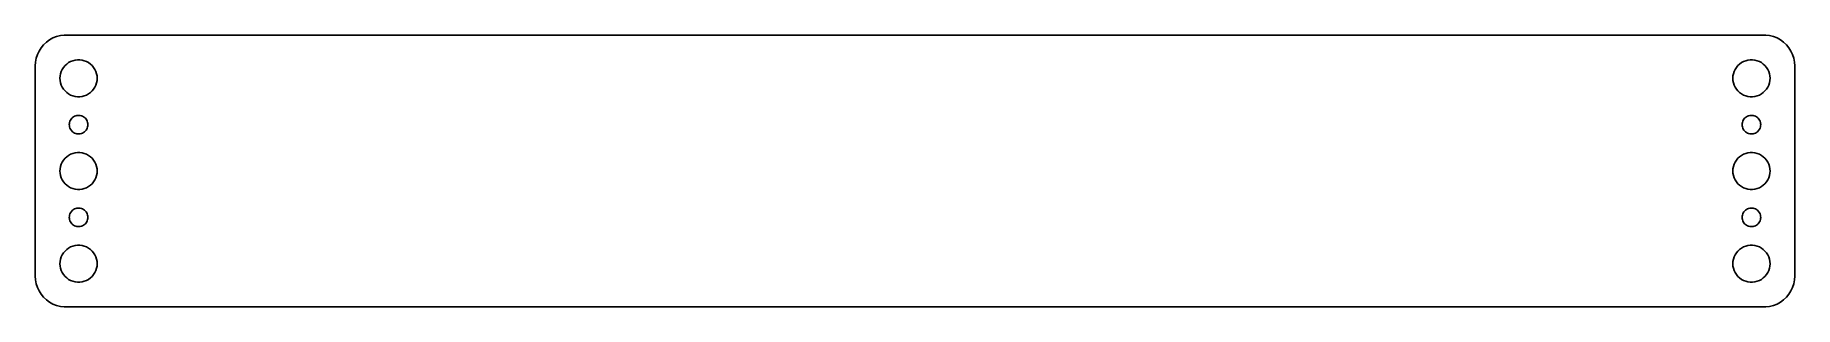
# Model space of a CAD drawing. Header units: metres. Extents: x -142 to 142, y -22 to 22.
import ezdxf

# ---------------------------------------------------------------- set-up
doc = ezdxf.new("R2010")
doc.units = ezdxf.units.M

msp = doc.modelspace()

# ---------------------------------------------------------------- linework, layer by layer
for p, q in [((-141.045, 19.9389), (-141.382, 19.4088)), ((-140.645, 20.4227), (-141.045, 19.9389)), ((-140.187, 20.8526), (-140.645, 20.4227)), ((-139.679, 21.2216), (-140.187, 20.8526)), ((-139.129, 21.5241), (-139.679, 21.2216)), ((-138.545, 21.7553), (-139.129, 21.5241)), ((-137.937, 21.9114), (-138.545, 21.7553)), ((-137.314, 21.9901), (-137.937, 21.9114)), ((137.314, 21.9901), (-137.314, 21.9901)), ((137.937, 21.9114), (137.314, 21.9901)), ((138.545, 21.7553), (137.937, 21.9114)), ((139.129, 21.5241), (138.545, 21.7553)), ((139.679, 21.2216), (139.129, 21.5241)), ((140.187, 20.8526), (139.679, 21.2216)), ((140.645, 20.4227), (140.187, 20.8526)), ((141.045, 19.9389), (140.645, 20.4227)), ((141.382, 19.4088), (141.045, 19.9389)), ((-141.961, 17.6267), (-142, 17)), ((-141.843, 18.2434), (-141.961, 17.6267)), ((-141.649, 18.8406), (-141.843, 18.2434)), ((-141.382, 19.4088), (-141.649, 18.8406)), ((-137.427, 16.7634), (-137.187, 17.0536)), ((-137.187, 17.0536), (-136.912, 17.3115)), ((-136.912, 17.3115), (-136.607, 17.533)), ((-136.607, 17.533), (-136.277, 17.7145)), ((-136.277, 17.7145), (-135.927, 17.8532)), ((-135.927, 17.8532), (-135.562, 17.9469)), ((-135.562, 17.9469), (-135.188, 17.9941)), ((-135.188, 17.9941), (-134.812, 17.9941)), ((-134.812, 17.9941), (-134.438, 17.9469)), ((-134.438, 17.9469), (-134.073, 17.8532)), ((-134.073, 17.8532), (-133.723, 17.7145)), ((-133.723, 17.7145), (-133.393, 17.533)), ((-133.393, 17.533), (-133.088, 17.3115)), ((-133.088, 17.3115), (-132.813, 17.0536)), ((-132.813, 17.0536), (-132.573, 16.7634)), ((132.573, 16.7634), (132.813, 17.0536)), ((132.813, 17.0536), (133.088, 17.3115)), ((133.088, 17.3115), (133.393, 17.533)), ((133.393, 17.533), (133.723, 17.7145)), ((133.723, 17.7145), (134.073, 17.8532)), ((134.073, 17.8532), (134.438, 17.9469)), ((134.438, 17.9469), (134.812, 17.9941)), ((134.812, 17.9941), (135.188, 17.9941)), ((135.188, 17.9941), (135.562, 17.9469)), ((135.562, 17.9469), (135.927, 17.8532)), ((135.927, 17.8532), (136.277, 17.7145)), ((136.277, 17.7145), (136.607, 17.533)), ((136.607, 17.533), (136.912, 17.3115)), ((136.912, 17.3115), (137.187, 17.0536)), ((137.187, 17.0536), (137.427, 16.7634)), ((141.649, 18.8406), (141.382, 19.4088)), ((141.843, 18.2434), (141.649, 18.8406)), ((141.961, 17.6267), (141.843, 18.2434)), ((142, 17), (141.961, 17.6267)), ((-142, 17), (-142, -17)), ((-138, 15), (-137.976, 15.376)), ((-137.976, 14.624), (-138, 15)), ((-137.976, 15.376), (-137.906, 15.7461)), ((-137.906, 14.2539), (-137.976, 14.624)), ((-137.906, 15.7461), (-137.789, 16.1044)), ((-137.789, 13.8956), (-137.906, 14.2539)), ((-137.789, 16.1044), (-137.629, 16.4453)), ((-137.629, 16.4453), (-137.427, 16.7634)), ((-132.573, 16.7634), (-132.371, 16.4453)), ((-132.371, 16.4453), (-132.211, 16.1044)), ((-132.211, 16.1044), (-132.094, 15.7461)), ((-132.094, 14.2539), (-132.211, 13.8956)), ((-132.094, 15.7461), (-132.024, 15.376)), ((-132.024, 14.624), (-132.094, 14.2539)), ((-132.024, 15.376), (-132, 15)), ((-132, 15), (-132.024, 14.624)), ((132, 15), (132.024, 15.376)), ((132.024, 14.624), (132, 15)), ((132.024, 15.376), (132.094, 15.7461)), ((132.094, 14.2539), (132.024, 14.624)), ((132.094, 15.7461), (132.211, 16.1044)), ((132.211, 13.8956), (132.094, 14.2539)), ((132.211, 16.1044), (132.371, 16.4453)), ((132.371, 16.4453), (132.573, 16.7634)), ((137.427, 16.7634), (137.629, 16.4453)), ((137.629, 16.4453), (137.789, 16.1044)), ((137.789, 16.1044), (137.906, 15.7461)), ((137.906, 14.2539), (137.789, 13.8956)), ((137.906, 15.7461), (137.976, 15.376)), ((137.976, 14.624), (137.906, 14.2539)), ((137.976, 15.376), (138, 15)), ((138, 15), (137.976, 14.624)), ((142, -17), (142, 17)), ((-137.629, 13.5547), (-137.789, 13.8956)), ((-137.427, 13.2366), (-137.629, 13.5547)), ((-137.187, 12.9464), (-137.427, 13.2366)), ((-136.912, 12.6884), (-137.187, 12.9464)), ((-136.607, 12.467), (-136.912, 12.6884)), ((-136.277, 12.2855), (-136.607, 12.467)), ((-135.927, 12.1468), (-136.277, 12.2855)), ((-135.562, 12.0531), (-135.927, 12.1468)), ((-135.188, 12.0059), (-135.562, 12.0531)), ((-134.812, 12.0059), (-135.188, 12.0059)), ((-134.438, 12.0531), (-134.812, 12.0059)), ((-134.073, 12.1468), (-134.438, 12.0531)), ((-133.723, 12.2855), (-134.073, 12.1468)), ((-133.393, 12.467), (-133.723, 12.2855)), ((-133.088, 12.6884), (-133.393, 12.467)), ((-132.813, 12.9464), (-133.088, 12.6884)), ((-132.573, 13.2366), (-132.813, 12.9464)), ((-132.371, 13.5547), (-132.573, 13.2366)), ((-132.211, 13.8956), (-132.371, 13.5547)), ((132.371, 13.5547), (132.211, 13.8956)), ((132.573, 13.2366), (132.371, 13.5547)), ((132.813, 12.9464), (132.573, 13.2366)), ((133.088, 12.6884), (132.813, 12.9464)), ((133.393, 12.467), (133.088, 12.6884)), ((133.723, 12.2855), (133.393, 12.467)), ((134.073, 12.1468), (133.723, 12.2855)), ((134.438, 12.0531), (134.073, 12.1468)), ((134.812, 12.0059), (134.438, 12.0531)), ((135.188, 12.0059), (134.812, 12.0059)), ((135.562, 12.0531), (135.188, 12.0059)), ((135.927, 12.1468), (135.562, 12.0531)), ((136.277, 12.2855), (135.927, 12.1468)), ((136.607, 12.467), (136.277, 12.2855)), ((136.912, 12.6884), (136.607, 12.467)), ((137.187, 12.9464), (136.912, 12.6884)), ((137.427, 13.2366), (137.187, 12.9464)), ((137.629, 13.5547), (137.427, 13.2366)), ((137.789, 13.8956), (137.629, 13.5547)), ((-136.214, 8.38167), (-136.093, 8.52681)), ((-136.093, 8.52681), (-135.956, 8.65576)), ((-135.956, 8.65576), (-135.804, 8.76648)), ((-135.804, 8.76648), (-135.639, 8.85724)), ((-135.639, 8.85724), (-135.464, 8.92657)), ((-135.464, 8.92657), (-135.281, 8.97342)), ((-135.281, 8.97342), (-135.094, 8.99704)), ((-135.094, 8.99704), (-134.906, 8.99704)), ((-134.906, 8.99704), (-134.719, 8.97342)), ((-134.719, 8.97342), (-134.536, 8.92657)), ((-134.536, 8.92657), (-134.361, 8.85724)), ((-134.361, 8.85724), (-134.196, 8.76648)), ((-134.196, 8.76648), (-134.044, 8.65576)), ((-134.044, 8.65576), (-133.907, 8.52681)), ((-133.907, 8.52681), (-133.786, 8.38167)), ((133.786, 8.38167), (133.907, 8.52681)), ((133.907, 8.52681), (134.044, 8.65576)), ((134.044, 8.65576), (134.196, 8.76648)), ((134.196, 8.76648), (134.361, 8.85724)), ((134.361, 8.85724), (134.536, 8.92657)), ((134.536, 8.92657), (134.719, 8.97342)), ((134.719, 8.97342), (134.906, 8.99704)), ((134.906, 8.99704), (135.094, 8.99704)), ((135.094, 8.99704), (135.281, 8.97342)), ((135.281, 8.97342), (135.464, 8.92657)), ((135.464, 8.92657), (135.639, 8.85724)), ((135.639, 8.85724), (135.804, 8.76648)), ((135.804, 8.76648), (135.956, 8.65576)), ((135.956, 8.65576), (136.093, 8.52681)), ((136.093, 8.52681), (136.214, 8.38167)), ((-136.5, 7.5), (-136.488, 7.68799)), ((-136.488, 7.312), (-136.5, 7.5)), ((-136.488, 7.68799), (-136.453, 7.87303)), ((-136.453, 7.12695), (-136.488, 7.312)), ((-136.453, 7.87303), (-136.395, 8.05219)), ((-136.395, 6.9478), (-136.453, 7.12695)), ((-136.395, 8.05219), (-136.314, 8.22263)), ((-136.314, 6.77736), (-136.395, 6.9478)), ((-136.314, 8.22263), (-136.214, 8.38167)), ((-136.214, 6.61832), (-136.314, 6.77736)), ((-136.093, 6.47318), (-136.214, 6.61832)), ((-135.956, 6.34422), (-136.093, 6.47318)), ((-135.804, 6.23351), (-135.956, 6.34422)), ((-135.639, 6.14275), (-135.804, 6.23351)), ((-135.464, 6.07341), (-135.639, 6.14275)), ((-135.281, 6.02657), (-135.464, 6.07341)), ((-135.094, 6.00294), (-135.281, 6.02657)), ((-134.906, 6.00294), (-135.094, 6.00294)), ((-134.719, 6.02657), (-134.906, 6.00294)), ((-134.536, 6.07341), (-134.719, 6.02657)), ((-134.361, 6.14275), (-134.536, 6.07341)), ((-134.196, 6.23351), (-134.361, 6.14275)), ((-134.044, 6.34422), (-134.196, 6.23351)), ((-133.907, 6.47318), (-134.044, 6.34422)), ((-133.786, 6.61832), (-133.907, 6.47318)), ((-133.786, 8.38167), (-133.686, 8.22263)), ((-133.686, 6.77736), (-133.786, 6.61832)), ((-133.686, 8.22263), (-133.605, 8.05219)), ((-133.605, 6.9478), (-133.686, 6.77736)), ((-133.605, 8.05219), (-133.547, 7.87303)), ((-133.547, 7.12695), (-133.605, 6.9478)), ((-133.547, 7.87303), (-133.512, 7.68799)), ((-133.512, 7.312), (-133.547, 7.12695)), ((-133.512, 7.68799), (-133.5, 7.5)), ((-133.5, 7.5), (-133.512, 7.312)), ((133.5, 7.5), (133.512, 7.68799)), ((133.512, 7.312), (133.5, 7.5)), ((133.512, 7.68799), (133.547, 7.87303)), ((133.547, 7.12695), (133.512, 7.312)), ((133.547, 7.87303), (133.605, 8.05219)), ((133.605, 6.9478), (133.547, 7.12695)), ((133.605, 8.05219), (133.686, 8.22263)), ((133.686, 6.77736), (133.605, 6.9478)), ((133.686, 8.22263), (133.786, 8.38167)), ((133.786, 6.61832), (133.686, 6.77736)), ((133.907, 6.47318), (133.786, 6.61832)), ((134.044, 6.34422), (133.907, 6.47318)), ((134.196, 6.23351), (134.044, 6.34422)), ((134.361, 6.14275), (134.196, 6.23351)), ((134.536, 6.07341), (134.361, 6.14275)), ((134.719, 6.02657), (134.536, 6.07341)), ((134.906, 6.00294), (134.719, 6.02657)), ((135.094, 6.00294), (134.906, 6.00294)), ((135.281, 6.02657), (135.094, 6.00294)), ((135.464, 6.07341), (135.281, 6.02657)), ((135.639, 6.14275), (135.464, 6.07341)), ((135.804, 6.23351), (135.639, 6.14275)), ((135.956, 6.34422), (135.804, 6.23351)), ((136.093, 6.47318), (135.956, 6.34422)), ((136.214, 6.61832), (136.093, 6.47318)), ((136.214, 8.38167), (136.314, 8.22263)), ((136.314, 6.77736), (136.214, 6.61832)), ((136.314, 8.22263), (136.395, 8.05219)), ((136.395, 6.9478), (136.314, 6.77736)), ((136.395, 8.05219), (136.453, 7.87303)), ((136.453, 7.12695), (136.395, 6.9478)), ((136.453, 7.87303), (136.488, 7.68799)), ((136.488, 7.312), (136.453, 7.12695)), ((136.488, 7.68799), (136.5, 7.5)), ((136.5, 7.5), (136.488, 7.312)), ((-136.277, 2.71448), (-135.927, 2.85316)), ((-135.927, 2.85316), (-135.562, 2.94685)), ((-135.562, 2.94685), (-135.188, 2.99408)), ((-135.188, 2.99408), (-134.812, 2.99408)), ((-134.812, 2.99408), (-134.438, 2.94685)), ((-134.438, 2.94685), (-134.073, 2.85316)), ((-134.073, 2.85316), (-133.723, 2.71448)), ((133.723, 2.71448), (134.073, 2.85316)), ((134.073, 2.85316), (134.438, 2.94685)), ((134.438, 2.94685), (134.812, 2.99408)), ((134.812, 2.99408), (135.188, 2.99408)), ((135.188, 2.99408), (135.562, 2.94685)), ((135.562, 2.94685), (135.927, 2.85316)), ((135.927, 2.85316), (136.277, 2.71448)), ((-138, 0), (-137.976, 0.37599)), ((-137.976, -0.37599), (-138, 0)), ((-137.976, 0.37599), (-137.906, 0.74606)), ((-137.906, 0.74606), (-137.789, 1.10437)), ((-137.789, 1.10437), (-137.629, 1.44525)), ((-137.629, 1.44525), (-137.427, 1.76335)), ((-137.427, 1.76335), (-137.187, 2.05363)), ((-137.187, 2.05363), (-136.912, 2.31154)), ((-136.912, 2.31154), (-136.607, 2.53297)), ((-136.607, 2.53297), (-136.277, 2.71448)), ((-133.723, 2.71448), (-133.393, 2.53297)), ((-133.393, 2.53297), (-133.088, 2.31154)), ((-133.088, 2.31154), (-132.813, 2.05363)), ((-132.813, 2.05363), (-132.573, 1.76335)), ((-132.573, 1.76335), (-132.371, 1.44525)), ((-132.371, 1.44525), (-132.211, 1.10437)), ((-132.211, 1.10437), (-132.094, 0.74606)), ((-132.094, 0.74606), (-132.024, 0.37599)), ((-132.024, 0.37599), (-132, 0)), ((-132, 0), (-132.024, -0.37599)), ((132, 0), (132.024, 0.37599)), ((132.024, -0.37599), (132, 0)), ((132.024, 0.37599), (132.094, 0.74606)), ((132.094, 0.74606), (132.211, 1.10437)), ((132.211, 1.10437), (132.371, 1.44525)), ((132.371, 1.44525), (132.573, 1.76335)), ((132.573, 1.76335), (132.813, 2.05363)), ((132.813, 2.05363), (133.088, 2.31154)), ((133.088, 2.31154), (133.393, 2.53297)), ((133.393, 2.53297), (133.723, 2.71448)), ((136.277, 2.71448), (136.607, 2.53297)), ((136.607, 2.53297), (136.912, 2.31154)), ((136.912, 2.31154), (137.187, 2.05363)), ((137.187, 2.05363), (137.427, 1.76335)), ((137.427, 1.76335), (137.629, 1.44525)), ((137.629, 1.44525), (137.789, 1.10437)), ((137.789, 1.10437), (137.906, 0.74606)), ((137.906, 0.74606), (137.976, 0.37599)), ((137.976, 0.37599), (138, 0)), ((138, 0), (137.976, -0.37599)), ((-137.906, -0.74606), (-137.976, -0.37599)), ((-137.789, -1.10437), (-137.906, -0.74606)), ((-137.629, -1.44525), (-137.789, -1.10437)), ((-137.427, -1.76335), (-137.629, -1.44525)), ((-137.187, -2.05363), (-137.427, -1.76335)), ((-136.912, -2.31154), (-137.187, -2.05363)), ((-136.607, -2.53297), (-136.912, -2.31154)), ((-136.277, -2.71448), (-136.607, -2.53297)), ((-135.927, -2.85316), (-136.277, -2.71448)), ((-133.723, -2.71448), (-134.073, -2.85316)), ((-133.393, -2.53297), (-133.723, -2.71448)), ((-133.088, -2.31154), (-133.393, -2.53297)), ((-132.813, -2.05363), (-133.088, -2.31154)), ((-132.573, -1.76335), (-132.813, -2.05363)), ((-132.371, -1.44525), (-132.573, -1.76335)), ((-132.211, -1.10437), (-132.371, -1.44525)), ((-132.094, -0.74606), (-132.211, -1.10437)), ((-132.024, -0.37599), (-132.094, -0.74606)), ((132.094, -0.74606), (132.024, -0.37599)), ((132.211, -1.10437), (132.094, -0.74606)), ((132.371, -1.44525), (132.211, -1.10437)), ((132.573, -1.76335), (132.371, -1.44525)), ((132.813, -2.05363), (132.573, -1.76335)), ((133.088, -2.31154), (132.813, -2.05363)), ((133.393, -2.53297), (133.088, -2.31154)), ((133.723, -2.71448), (133.393, -2.53297)), ((134.073, -2.85316), (133.723, -2.71448)), ((136.277, -2.71448), (135.927, -2.85316)), ((136.607, -2.53297), (136.277, -2.71448)), ((136.912, -2.31154), (136.607, -2.53297)), ((137.187, -2.05363), (136.912, -2.31154)), ((137.427, -1.76335), (137.187, -2.05363)), ((137.629, -1.44525), (137.427, -1.76335)), ((137.789, -1.10437), (137.629, -1.44525)), ((137.906, -0.74606), (137.789, -1.10437)), ((137.976, -0.37599), (137.906, -0.74606)), ((-135.562, -2.94685), (-135.927, -2.85316)), ((-135.188, -2.99408), (-135.562, -2.94685)), ((-134.812, -2.99408), (-135.188, -2.99408)), ((-134.438, -2.94685), (-134.812, -2.99408)), ((-134.073, -2.85316), (-134.438, -2.94685)), ((134.438, -2.94685), (134.073, -2.85316)), ((134.812, -2.99408), (134.438, -2.94685)), ((135.188, -2.99408), (134.812, -2.99408)), ((135.562, -2.94685), (135.188, -2.99408)), ((135.927, -2.85316), (135.562, -2.94685)), ((-136.5, -7.5), (-136.488, -7.312)), ((-136.488, -7.68799), (-136.5, -7.5)), ((-136.488, -7.312), (-136.453, -7.12695)), ((-136.453, -7.87303), (-136.488, -7.68799)), ((-136.453, -7.12695), (-136.395, -6.9478)), ((-136.395, -8.05219), (-136.453, -7.87303)), ((-136.395, -6.9478), (-136.314, -6.77736)), ((-136.314, -8.22263), (-136.395, -8.05219)), ((-136.314, -6.77736), (-136.214, -6.61832)), ((-136.214, -8.38167), (-136.314, -8.22263)), ((-136.214, -6.61832), (-136.093, -6.47318)), ((-136.093, -8.52681), (-136.214, -8.38167)), ((-136.093, -6.47318), (-135.956, -6.34422)), ((-135.956, -6.34422), (-135.804, -6.23351)), ((-135.804, -6.23351), (-135.639, -6.14275)), ((-135.639, -6.14275), (-135.464, -6.07341)), ((-135.464, -6.07341), (-135.281, -6.02657)), ((-135.281, -6.02657), (-135.094, -6.00294)), ((-135.094, -6.00294), (-134.906, -6.00294)), ((-134.906, -6.00294), (-134.719, -6.02657)), ((-134.719, -6.02657), (-134.536, -6.07341)), ((-134.536, -6.07341), (-134.361, -6.14275)), ((-134.361, -6.14275), (-134.196, -6.23351)), ((-134.196, -6.23351), (-134.044, -6.34422)), ((-134.044, -6.34422), (-133.907, -6.47318)), ((-133.907, -6.47318), (-133.786, -6.61832)), ((-133.786, -8.38167), (-133.907, -8.52681)), ((-133.786, -6.61832), (-133.686, -6.77736)), ((-133.686, -8.22263), (-133.786, -8.38167)), ((-133.686, -6.77736), (-133.605, -6.9478)), ((-133.605, -8.05219), (-133.686, -8.22263)), ((-133.605, -6.9478), (-133.547, -7.12695)), ((-133.547, -7.87303), (-133.605, -8.05219)), ((-133.547, -7.12695), (-133.512, -7.312)), ((-133.512, -7.68799), (-133.547, -7.87303)), ((-133.512, -7.312), (-133.5, -7.5)), ((-133.5, -7.5), (-133.512, -7.68799)), ((133.5, -7.5), (133.512, -7.312)), ((133.512, -7.68799), (133.5, -7.5)), ((133.512, -7.312), (133.547, -7.12695)), ((133.547, -7.87303), (133.512, -7.68799)), ((133.547, -7.12695), (133.605, -6.9478)), ((133.605, -8.05219), (133.547, -7.87303)), ((133.605, -6.9478), (133.686, -6.77736)), ((133.686, -8.22263), (133.605, -8.05219)), ((133.686, -6.77736), (133.786, -6.61832)), ((133.786, -8.38167), (133.686, -8.22263)), ((133.786, -6.61832), (133.907, -6.47318)), ((133.907, -8.52681), (133.786, -8.38167)), ((133.907, -6.47318), (134.044, -6.34422)), ((134.044, -6.34422), (134.196, -6.23351)), ((134.196, -6.23351), (134.361, -6.14275)), ((134.361, -6.14275), (134.536, -6.07341)), ((134.536, -6.07341), (134.719, -6.02657)), ((134.719, -6.02657), (134.906, -6.00294)), ((134.906, -6.00294), (135.094, -6.00294)), ((135.094, -6.00294), (135.281, -6.02657)), ((135.281, -6.02657), (135.464, -6.07341)), ((135.464, -6.07341), (135.639, -6.14275)), ((135.639, -6.14275), (135.804, -6.23351)), ((135.804, -6.23351), (135.956, -6.34422)), ((135.956, -6.34422), (136.093, -6.47318)), ((136.093, -6.47318), (136.214, -6.61832)), ((136.214, -8.38167), (136.093, -8.52681)), ((136.214, -6.61832), (136.314, -6.77736)), ((136.314, -8.22263), (136.214, -8.38167)), ((136.314, -6.77736), (136.395, -6.9478)), ((136.395, -8.05219), (136.314, -8.22263)), ((136.395, -6.9478), (136.453, -7.12695)), ((136.453, -7.87303), (136.395, -8.05219)), ((136.453, -7.12695), (136.488, -7.312)), ((136.488, -7.68799), (136.453, -7.87303)), ((136.488, -7.312), (136.5, -7.5)), ((136.5, -7.5), (136.488, -7.68799)), ((-135.956, -8.65576), (-136.093, -8.52681)), ((-135.804, -8.76648), (-135.956, -8.65576)), ((-135.639, -8.85724), (-135.804, -8.76648)), ((-135.464, -8.92657), (-135.639, -8.85724)), ((-135.281, -8.97342), (-135.464, -8.92657)), ((-135.094, -8.99704), (-135.281, -8.97342)), ((-134.906, -8.99704), (-135.094, -8.99704)), ((-134.719, -8.97342), (-134.906, -8.99704)), ((-134.536, -8.92657), (-134.719, -8.97342)), ((-134.361, -8.85724), (-134.536, -8.92657)), ((-134.196, -8.76648), (-134.361, -8.85724)), ((-134.044, -8.65576), (-134.196, -8.76648)), ((-133.907, -8.52681), (-134.044, -8.65576)), ((134.044, -8.65576), (133.907, -8.52681)), ((134.196, -8.76648), (134.044, -8.65576)), ((134.361, -8.85724), (134.196, -8.76648)), ((134.536, -8.92657), (134.361, -8.85724)), ((134.719, -8.97342), (134.536, -8.92657)), ((134.906, -8.99704), (134.719, -8.97342)), ((135.094, -8.99704), (134.906, -8.99704)), ((135.281, -8.97342), (135.094, -8.99704)), ((135.464, -8.92657), (135.281, -8.97342)), ((135.639, -8.85724), (135.464, -8.92657)), ((135.804, -8.76648), (135.639, -8.85724)), ((135.956, -8.65576), (135.804, -8.76648)), ((136.093, -8.52681), (135.956, -8.65576)), ((-137.906, -14.2539), (-137.789, -13.8956)), ((-137.789, -13.8956), (-137.629, -13.5547)), ((-137.629, -13.5547), (-137.427, -13.2366)), ((-137.427, -13.2366), (-137.187, -12.9464)), ((-137.187, -12.9464), (-136.912, -12.6884)), ((-136.912, -12.6884), (-136.607, -12.467)), ((-136.607, -12.467), (-136.277, -12.2855)), ((-136.277, -12.2855), (-135.927, -12.1468)), ((-135.927, -12.1468), (-135.562, -12.0531)), ((-135.562, -12.0531), (-135.188, -12.0059)), ((-135.188, -12.0059), (-134.812, -12.0059)), ((-134.812, -12.0059), (-134.438, -12.0531)), ((-134.438, -12.0531), (-134.073, -12.1468)), ((-134.073, -12.1468), (-133.723, -12.2855)), ((-133.723, -12.2855), (-133.393, -12.467)), ((-133.393, -12.467), (-133.088, -12.6884)), ((-133.088, -12.6884), (-132.813, -12.9464)), ((-132.813, -12.9464), (-132.573, -13.2366)), ((-132.573, -13.2366), (-132.371, -13.5547)), ((-132.371, -13.5547), (-132.211, -13.8956)), ((-132.211, -13.8956), (-132.094, -14.2539)), ((132.094, -14.2539), (132.211, -13.8956)), ((132.211, -13.8956), (132.371, -13.5547)), ((132.371, -13.5547), (132.573, -13.2366)), ((132.573, -13.2366), (132.813, -12.9464)), ((132.813, -12.9464), (133.088, -12.6884)), ((133.088, -12.6884), (133.393, -12.467)), ((133.393, -12.467), (133.723, -12.2855)), ((133.723, -12.2855), (134.073, -12.1468)), ((134.073, -12.1468), (134.438, -12.0531)), ((134.438, -12.0531), (134.812, -12.0059)), ((134.812, -12.0059), (135.188, -12.0059)), ((135.188, -12.0059), (135.562, -12.0531)), ((135.562, -12.0531), (135.927, -12.1468)), ((135.927, -12.1468), (136.277, -12.2855)), ((136.277, -12.2855), (136.607, -12.467)), ((136.607, -12.467), (136.912, -12.6884)), ((136.912, -12.6884), (137.187, -12.9464)), ((137.187, -12.9464), (137.427, -13.2366)), ((137.427, -13.2366), (137.629, -13.5547)), ((137.629, -13.5547), (137.789, -13.8956)), ((137.789, -13.8956), (137.906, -14.2539)), ((-142, -17), (-141.961, -17.6267)), ((-138, -15), (-137.976, -14.624)), ((-137.976, -15.376), (-138, -15)), ((-137.976, -14.624), (-137.906, -14.2539)), ((-137.906, -15.7461), (-137.976, -15.376)), ((-137.789, -16.1044), (-137.906, -15.7461)), ((-137.629, -16.4453), (-137.789, -16.1044)), ((-137.427, -16.7634), (-137.629, -16.4453)), ((-137.187, -17.0536), (-137.427, -16.7634)), ((-132.573, -16.7634), (-132.813, -17.0536)), ((-132.371, -16.4453), (-132.573, -16.7634)), ((-132.211, -16.1044), (-132.371, -16.4453)), ((-132.094, -15.7461), (-132.211, -16.1044)), ((-132.094, -14.2539), (-132.024, -14.624)), ((-132.024, -15.376), (-132.094, -15.7461)), ((-132.024, -14.624), (-132, -15)), ((-132, -15), (-132.024, -15.376)), ((132, -15), (132.024, -14.624)), ((132.024, -15.376), (132, -15)), ((132.024, -14.624), (132.094, -14.2539)), ((132.094, -15.7461), (132.024, -15.376)), ((132.211, -16.1044), (132.094, -15.7461)), ((132.371, -16.4453), (132.211, -16.1044)), ((132.573, -16.7634), (132.371, -16.4453)), ((132.813, -17.0536), (132.573, -16.7634)), ((137.427, -16.7634), (137.187, -17.0536)), ((137.629, -16.4453), (137.427, -16.7634)), ((137.789, -16.1044), (137.629, -16.4453)), ((137.906, -15.7461), (137.789, -16.1044)), ((137.906, -14.2539), (137.976, -14.624)), ((137.976, -15.376), (137.906, -15.7461)), ((137.976, -14.624), (138, -15)), ((138, -15), (137.976, -15.376)), ((141.961, -17.6267), (142, -17)), ((-141.961, -17.6267), (-141.843, -18.2434)), ((-141.843, -18.2434), (-141.649, -18.8406)), ((-141.649, -18.8406), (-141.382, -19.4088)), ((-141.382, -19.4088), (-141.045, -19.9389)), ((-136.912, -17.3115), (-137.187, -17.0536)), ((-136.607, -17.533), (-136.912, -17.3115)), ((-136.277, -17.7145), (-136.607, -17.533)), ((-135.927, -17.8532), (-136.277, -17.7145)), ((-135.562, -17.9469), (-135.927, -17.8532)), ((-135.188, -17.9941), (-135.562, -17.9469)), ((-134.812, -17.9941), (-135.188, -17.9941)), ((-134.438, -17.9469), (-134.812, -17.9941)), ((-134.073, -17.8532), (-134.438, -17.9469)), ((-133.723, -17.7145), (-134.073, -17.8532)), ((-133.393, -17.533), (-133.723, -17.7145)), ((-133.088, -17.3115), (-133.393, -17.533)), ((-132.813, -17.0536), (-133.088, -17.3115)), ((133.088, -17.3115), (132.813, -17.0536)), ((133.393, -17.533), (133.088, -17.3115)), ((133.723, -17.7145), (133.393, -17.533)), ((134.073, -17.8532), (133.723, -17.7145)), ((134.438, -17.9469), (134.073, -17.8532)), ((134.812, -17.9941), (134.438, -17.9469)), ((135.188, -17.9941), (134.812, -17.9941)), ((135.562, -17.9469), (135.188, -17.9941)), ((135.927, -17.8532), (135.562, -17.9469)), ((136.277, -17.7145), (135.927, -17.8532)), ((136.607, -17.533), (136.277, -17.7145)), ((136.912, -17.3115), (136.607, -17.533)), ((137.187, -17.0536), (136.912, -17.3115)), ((141.045, -19.9389), (141.382, -19.4088)), ((141.382, -19.4088), (141.649, -18.8406)), ((141.649, -18.8406), (141.843, -18.2434)), ((141.843, -18.2434), (141.961, -17.6267)), ((-141.045, -19.9389), (-140.645, -20.4227)), ((-140.645, -20.4227), (-140.187, -20.8526)), ((-140.187, -20.8526), (-139.679, -21.2216)), ((-139.679, -21.2216), (-139.129, -21.5241)), ((-139.129, -21.5241), (-138.545, -21.7553)), ((-138.545, -21.7553), (-137.937, -21.9114)), ((-137.937, -21.9114), (-137.314, -21.9901)), ((-137.314, -21.9901), (137.314, -21.9901)), ((137.314, -21.9901), (137.937, -21.9114)), ((137.937, -21.9114), (138.545, -21.7553)), ((138.545, -21.7553), (139.129, -21.5241)), ((139.129, -21.5241), (139.679, -21.2216)), ((139.679, -21.2216), (140.187, -20.8526)), ((140.187, -20.8526), (140.645, -20.4227)), ((140.645, -20.4227), (141.045, -19.9389))]:
    msp.add_line(p, q)

doc.saveas('drawing.dxf')
